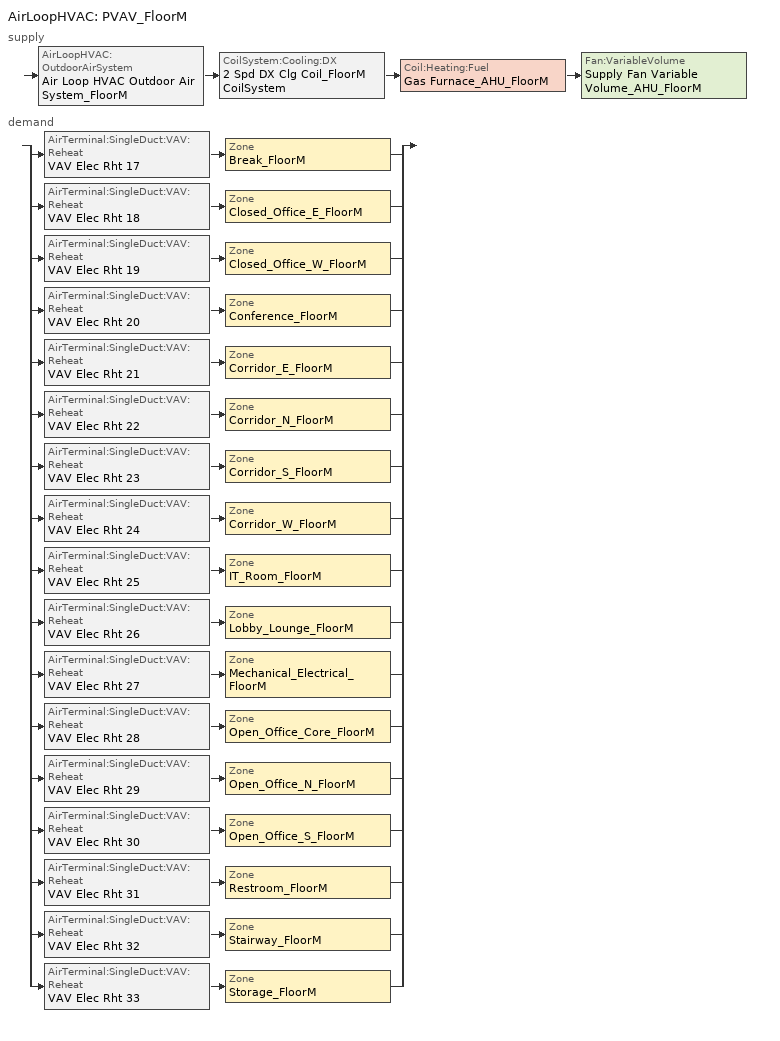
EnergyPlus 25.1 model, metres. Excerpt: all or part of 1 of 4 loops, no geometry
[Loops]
AirLoopHVAC 'PVAV_FloorM'
 supply: AirLoopHVAC:OutdoorAirSystem 'Air Loop HVAC Outdoor Air System_FloorM' > CoilSystem:Cooling:DX '2 Spd DX Clg Coil_FloorM CoilSystem' > Coil:Heating:Fuel 'Gas Furnace_AHU_FloorM' > Fan:VariableVolume 'Supply Fan Variable Volume_AHU_FloorM'
 demand: split
  | AirTerminal:SingleDuct:VAV:Reheat 'VAV Elec Rht 17' > Zone 'Break_FloorM'
  | AirTerminal:SingleDuct:VAV:Reheat 'VAV Elec Rht 18' > Zone 'Closed_Office_E_FloorM'
  | AirTerminal:SingleDuct:VAV:Reheat 'VAV Elec Rht 19' > Zone 'Closed_Office_W_FloorM'
  | AirTerminal:SingleDuct:VAV:Reheat 'VAV Elec Rht 20' > Zone 'Conference_FloorM'
  | AirTerminal:SingleDuct:VAV:Reheat 'VAV Elec Rht 21' > Zone 'Corridor_E_FloorM'
  | AirTerminal:SingleDuct:VAV:Reheat 'VAV Elec Rht 22' > Zone 'Corridor_N_FloorM'
  | AirTerminal:SingleDuct:VAV:Reheat 'VAV Elec Rht 23' > Zone 'Corridor_S_FloorM'
  | AirTerminal:SingleDuct:VAV:Reheat 'VAV Elec Rht 24' > Zone 'Corridor_W_FloorM'
  | AirTerminal:SingleDuct:VAV:Reheat 'VAV Elec Rht 25' > Zone 'IT_Room_FloorM'
  | AirTerminal:SingleDuct:VAV:Reheat 'VAV Elec Rht 26' > Zone 'Lobby_Lounge_FloorM'
  | AirTerminal:SingleDuct:VAV:Reheat 'VAV Elec Rht 27' > Zone 'Mechanical_Electrical_FloorM'
  | AirTerminal:SingleDuct:VAV:Reheat 'VAV Elec Rht 28' > Zone 'Open_Office_Core_FloorM'
  | AirTerminal:SingleDuct:VAV:Reheat 'VAV Elec Rht 29' > Zone 'Open_Office_N_FloorM'
  | AirTerminal:SingleDuct:VAV:Reheat 'VAV Elec Rht 30' > Zone 'Open_Office_S_FloorM'
  | AirTerminal:SingleDuct:VAV:Reheat 'VAV Elec Rht 31' > Zone 'Restroom_FloorM'
  | AirTerminal:SingleDuct:VAV:Reheat 'VAV Elec Rht 32' > Zone 'Stairway_FloorM'
  | AirTerminal:SingleDuct:VAV:Reheat 'VAV Elec Rht 33' > Zone 'Storage_FloorM'
[DesignSpecification:OutdoorAir] Outdoor Air Method=Maximum; Outdoor Air Flow per Person {m3/s-person}=0.00707921; Outdoor Air Flow per Zone Floor Area {m3/s-m2}=0.000762; Outdoor Air Flow per Zone {m3/s}=0; Outdoor Air Flow Air Changes per Hour {1/hr}=0; Outdoor Air Schedule=OfficeMediumOfficeHVACAvail
DSOA_Open_Office_Core_FloorM; DSOA_Open_Office_N_FloorM; DSOA_Closed_Office_W_FloorM; DSOA_Closed_Office_E_FloorM; DSOA_Open_Office_S_FloorM; DSOA_Conference_FloorM; DSOA_Lobby_Lounge_FloorM; DSOA_Storage_FloorM; DSOA_Mechanical_Electrical_FloorM; DSOA_IT_Room_FloorM; DSOA_Restroom_FloorM; DSOA_Break_FloorM; DSOA_Stairway_FloorM; DSOA_Corridor_W_FloorM; DSOA_Corridor_N_FloorM; DSOA_Corridor_E_FloorM; DSOA_Corridor_S_FloorM
[Sizing:Zone] Zone Cooling Design Supply Air Temperature Input Method=SupplyAirTemperature; Zone Cooling Design Supply Air Temperature {C}=14; Zone Cooling Design Supply Air Temperature Difference {deltaC}=11.11; Zone Heating Design Supply Air Temperature Input Method=SupplyAirTemperature; Zone Heating Design Supply Air Temperature {C}=40; Zone Heating Design Supply Air Temperature Difference {deltaC}=11.11; Zone Cooling Design Supply Air Humidity Ratio {kgWater/kgDryAir}=0.0085; Zone Heating Design Supply Air Humidity Ratio {kgWater/kgDryAir}=0.008; Cooling Design Air Flow Method=DesignDay; Cooling Design Air Flow Rate {m3/s}=0; Cooling Minimum Air Flow per Zone Floor Area {m3/s-m2}=0.000762; Cooling Minimum Air Flow {m3/s}=0; Cooling Minimum Air Flow Fraction=0; Heating Design Air Flow Method=DesignDay; Heating Design Air Flow Rate {m3/s}=0; Heating Maximum Air Flow per Zone Floor Area {m3/s-m2}=0.002032; Heating Maximum Air Flow {m3/s}=0.141576; Heating Maximum Air Flow Fraction=0.3; Account for Dedicated Outdoor Air System=No; Zone Load Sizing Method=Sensible Load Only No Latent Load; Zone Latent Cooling Design Supply Air Humidity Ratio Input Method=HumidityRatioDifference; Zone Cooling Design Supply Air Humidity Ratio Difference {kgWater/kgDryAir}=0.005; Zone Latent Heating Design Supply Air Humidity Ratio Input Method=HumidityRatioDifference; Zone Humidification Design Supply Air Humidity Ratio Difference {kgWater/kgDryAir}=0.005; Type of Space Sum to Use=Coincident
Name | Design Specification Outdoor Air Object
Break_FloorM | DSOA_Break_FloorM
Closed_Office_E_FloorM | DSOA_Closed_Office_E_FloorM
Closed_Office_W_FloorM | DSOA_Closed_Office_W_FloorM
Conference_FloorM | DSOA_Conference_FloorM
Corridor_E_FloorM | DSOA_Corridor_E_FloorM
Corridor_N_FloorM | DSOA_Corridor_N_FloorM
Corridor_S_FloorM | DSOA_Corridor_S_FloorM
Corridor_W_FloorM | DSOA_Corridor_W_FloorM
IT_Room_FloorM | DSOA_IT_Room_FloorM
Lobby_Lounge_FloorM | DSOA_Lobby_Lounge_FloorM
Mechanical_Electrical_FloorM | DSOA_Mechanical_Electrical_FloorM
Open_Office_Core_FloorM | DSOA_Open_Office_Core_FloorM
Open_Office_N_FloorM | DSOA_Open_Office_N_FloorM
Open_Office_S_FloorM | DSOA_Open_Office_S_FloorM
Restroom_FloorM | DSOA_Restroom_FloorM
Stairway_FloorM | DSOA_Stairway_FloorM
Storage_FloorM | DSOA_Storage_FloorM
[Sizing:System]
PVAV_FloorM: Type of Load to Size On=Sensible; Design Outdoor Air Flow Rate {m3/s}=Autosize; Central Heating Maximum System Air Flow Ratio=0.3; Preheat Design Temperature {C}=7; Preheat Design Humidity Ratio {kgWater/kgDryAir}=0.008; Precool Design Temperature {C}=12.8; Precool Design Humidity Ratio {kgWater/kgDryAir}=0.008; Central Cooling Design Supply Air Temperature {C}=12.8; Central Heating Design Supply Air Temperature {C}=12.8; Type of Zone Sum to Use=Coincident; 100% Outdoor Air in Cooling=No; 100% Outdoor Air in Heating=No; Central Cooling Design Supply Air Humidity Ratio {kgWater/kgDryAir}=0.0085; Central Heating Design Supply Air Humidity Ratio {kgWater/kgDryAir}=0.008; Cooling Supply Air Flow Rate Method=DesignDay; Cooling Supply Air Flow Rate {m3/s}=0; Cooling Supply Air Flow Rate Per Floor Area {m3/s-m2}=0.00996765; Cooling Fraction of Autosized Cooling Supply Air Flow Rate=1; Cooling Supply Air Flow Rate Per Unit Cooling Capacity {m3/s-W}=3.94755e-05; Heating Supply Air Flow Rate Method=DesignDay; Heating Supply Air Flow Rate {m3/s}=0; Heating Supply Air Flow Rate Per Floor Area {m3/s-m2}=0.00996765; Heating Fraction of Autosized Heating Supply Air Flow Rate=1; Heating Fraction of Autosized Cooling Supply Air Flow Rate=1; Heating Supply Air Flow Rate Per Unit Heating Capacity {m3/s-W}=3.15882e-05; System Outdoor Air Method=ZoneSum; Zone Maximum Outdoor Air Fraction=1; Cooling Design Capacity Method=CoolingDesignCapacity; Cooling Design Capacity {W}=Autosize; Cooling Design Capacity Per Floor Area {W/m2}=234.7; Fraction of Autosized Cooling Design Capacity=1; Heating Design Capacity Method=HeatingDesignCapacity; Heating Design Capacity {W}=Autosize; Heating Design Capacity Per Floor Area {W/m2}=157; Fraction of Autosized Heating Design Capacity=1; Central Cooling Capacity Control Method=OnOff; Occupant Diversity=Autosize
[AirTerminal:SingleDuct:VAV:Reheat] Availability Schedule=Always On Discrete; Maximum Air Flow Rate {m3/s}=Autosize; Zone Minimum Air Flow Input Method=Constant; Constant Minimum Air Flow Fraction=0.3; Fixed Minimum Air Flow Rate {m3/s}=Autosize; Maximum Hot Water or Steam Flow Rate {m3/s}=Autosize; Minimum Hot Water or Steam Flow Rate {m3/s}=0; Convergence Tolerance=0.001; Damper Heating Action=ReverseWithLimits; Maximum Flow per Zone Floor Area During Reheat {m3/s-m2}=Autocalculate; Maximum Flow Fraction During Reheat=0.5; Maximum Reheat Air Temperature {C}=35
Name | Reheat Coil
VAV Elec Rht 17 | VAV Elec Rht Coil 17
VAV Elec Rht 18 | VAV Elec Rht Coil 18
VAV Elec Rht 19 | VAV Elec Rht Coil 19
VAV Elec Rht 20 | VAV Elec Rht Coil 20
VAV Elec Rht 21 | VAV Elec Rht Coil 21
VAV Elec Rht 22 | VAV Elec Rht Coil 22
VAV Elec Rht 23 | VAV Elec Rht Coil 23
VAV Elec Rht 24 | VAV Elec Rht Coil 24
VAV Elec Rht 25 | VAV Elec Rht Coil 25
VAV Elec Rht 26 | VAV Elec Rht Coil 26
VAV Elec Rht 27 | VAV Elec Rht Coil 27
VAV Elec Rht 28 | VAV Elec Rht Coil 28
VAV Elec Rht 29 | VAV Elec Rht Coil 29
VAV Elec Rht 30 | VAV Elec Rht Coil 30
VAV Elec Rht 31 | VAV Elec Rht Coil 31
VAV Elec Rht 32 | VAV Elec Rht Coil 32
VAV Elec Rht 33 | VAV Elec Rht Coil 33
[Zone equipment]
Break_FloorM: VAV Elec Rht 17
Closed_Office_E_FloorM: VAV Elec Rht 18
Closed_Office_W_FloorM: VAV Elec Rht 19
Conference_FloorM: VAV Elec Rht 20
Corridor_E_FloorM: VAV Elec Rht 21
Corridor_N_FloorM: VAV Elec Rht 22
Corridor_S_FloorM: VAV Elec Rht 23
Corridor_W_FloorM: VAV Elec Rht 24
IT_Room_FloorM: VAV Elec Rht 25
Lobby_Lounge_FloorM: VAV Elec Rht 26
Mechanical_Electrical_FloorM: VAV Elec Rht 27
Open_Office_Core_FloorM: VAV Elec Rht 28
Open_Office_N_FloorM: VAV Elec Rht 29
Open_Office_S_FloorM: VAV Elec Rht 30
Restroom_FloorM: VAV Elec Rht 31, Zone Exhaust Fan 1
Stairway_FloorM: VAV Elec Rht 32
Storage_FloorM: VAV Elec Rht 33
[Fan:VariableVolume]
Supply Fan Variable Volume_AHU_FloorM: Availability Schedule=OfficeMediumOfficeHVACAvail; Fan Total Efficiency=0.59; Pressure Rise {Pa}=967.81; Maximum Flow Rate {m3/s}=AutoSize; Fan Power Minimum Flow Rate Input Method=FixedFlowRate; Fan Power Minimum Flow Fraction=0; Fan Power Minimum Air Flow Rate {m3/s}=0; Motor Efficiency=0.9; Motor In Airstream Fraction=1; Fan Power Coefficient 1=0.0407599; Fan Power Coefficient 2=0.088045; Fan Power Coefficient 3=-0.0729261; Fan Power Coefficient 4=0.94374; Fan Power Coefficient 5=0
[Fan:ZoneExhaust]
Zone Exhaust Fan 1: Availability Schedule=OfficeMediumOfficeHVACAvail; Fan Total Efficiency=0.65; Pressure Rise {Pa}=120; Maximum Flow Rate {m3/s}=0.0944; System Availability Manager Coupling Mode=Decoupled
[Coil:Cooling:DX:TwoSpeed]
2 Spd DX Clg Coil_FloorM: Availability Schedule=Always On Discrete; High Speed Gross Rated Total Cooling Capacity {W}=Autosize; High Speed Rated Sensible Heat Ratio=Autosize; High Speed Gross Rated Cooling COP {W/W}=3.3; High Speed Rated Air Flow Rate {m3/s}=Autosize; High Speed 2017 Rated Evaporator Fan Power Per Volume Flow Rate {W/(m3/s)}=773.3; High Speed 2023 Rated Evaporator Fan Power Per Volume Flow Rate {W/(m3/s)}=934.4; Unit Internal Static Air Pressure {Pa}=773.3; Total Cooling Capacity Function of Temperature Curve=OS:Curve:Biquadratic 25; Total Cooling Capacity Function of Flow Fraction Curve=OS:Curve:Quadratic 20; Energy Input Ratio Function of Temperature Curve=OS:Curve:Biquadratic 22; Energy Input Ratio Function of Flow Fraction Curve=OS:Curve:Quadratic 21; Part Load Fraction Correlation Curve=OS:Curve:Quadratic 22; Low Speed Gross Rated Total Cooling Capacity {W}=Autosize; Low Speed Gross Rated Sensible Heat Ratio=Autosize; Low Speed Gross Rated Cooling COP {W/W}=3.3; Low Speed Rated Air Flow Rate {m3/s}=Autosize; Low Speed 2017 Rated Evaporator Fan Power Per Volume Flow Rate {W/(m3/s)}=773.3; Low Speed 2023 Rated Evaporator Fan Power Per Volume Flow Rate {W/(m3/s)}=934.4; Low Speed Total Cooling Capacity Function of Temperature Curve=OS:Curve:Biquadratic 23; Low Speed Energy Input Ratio Function of Temperature Curve=OS:Curve:Biquadratic 24; Condenser Type=AirCooled; Minimum Outdoor Dry-Bulb Temperature for Compressor Operation {C}=-25; High Speed Evaporative Condenser Effectiveness=0; High Speed Evaporative Condenser Air Flow Rate {m3/s}=Autosize; High Speed Evaporative Condenser Pump Rated Power Consumption {W}=Autosize; Low Speed Evaporative Condenser Effectiveness=0; Low Speed Evaporative Condenser Air Flow Rate {m3/s}=Autosize; Low Speed Evaporative Condenser Pump Rated Power Consumption {W}=Autosize; Basin Heater Capacity {W/K}=10; Basin Heater Setpoint Temperature {C}=2
[Coil:Heating:Electric] Availability Schedule=Always On Discrete; Efficiency=1; Nominal Capacity {W}=Autosize
VAV Elec Rht Coil 17; VAV Elec Rht Coil 18; VAV Elec Rht Coil 19; VAV Elec Rht Coil 20; VAV Elec Rht Coil 21; VAV Elec Rht Coil 22; VAV Elec Rht Coil 23; VAV Elec Rht Coil 24; VAV Elec Rht Coil 25; VAV Elec Rht Coil 26; VAV Elec Rht Coil 27; VAV Elec Rht Coil 28; VAV Elec Rht Coil 29; VAV Elec Rht Coil 30; VAV Elec Rht Coil 31; VAV Elec Rht Coil 32; VAV Elec Rht Coil 33
[Coil:Heating:Fuel]
Gas Furnace_AHU_FloorM: Availability Schedule=Always On Discrete; Fuel Type=NaturalGas; Burner Efficiency=0.8; Nominal Capacity {W}=AutoSize; On Cycle Parasitic Electric Load {W}=0; Off Cycle Parasitic Fuel Load {W}=0
[CoilSystem:Cooling:DX]
2 Spd DX Clg Coil_FloorM CoilSystem: Availability Schedule=Always On Discrete; Cooling Coil=2 Spd DX Clg Coil_FloorM
[HeatExchanger:AirToAir:SensibleAndLatent]
ERV HX_FloorM: Availability Schedule=Always On Discrete; Nominal Supply Air Flow Rate {m3/s}=Autosize; Sensible Effectiveness at 100% Heating Air Flow=0.65; Latent Effectiveness at 100% Heating Air Flow=0; Sensible Effectiveness at 100% Cooling Air Flow=0.65; Latent Effectiveness at 100% Cooling Air Flow=0; Nominal Electric Power {W}=0; Supply Air Outlet Temperature Control=No; Heat Exchanger Type=Plate; Frost Control Type=None; Threshold Temperature {C}=1.7; Economizer Lockout=Yes; Sensible Effectiveness of Heating Air Flow Curve=ERV HX_SensHeatEff; Latent Effectiveness of Heating Air Flow Curve=ERV HX_LatHeatEff; Sensible Effectiveness of Cooling Air Flow Curve=ERV HX_SensCoolEff; Latent Effectiveness of Cooling Air Flow Curve=ERV HX_LatCoolEff
[Controller:OutdoorAir]
Controller Outdoor Air_FloorM: Minimum Outdoor Air Flow Rate {m3/s}=0; Maximum Outdoor Air Flow Rate {m3/s}=Autosize; Economizer Control Type=FixedDryBulb; Economizer Control Action Type=ModulateFlow; Economizer Maximum Limit Dry-Bulb Temperature {C}=23.8889; Economizer Maximum Limit Enthalpy {J/kg}=116300; Economizer Minimum Limit Dry-Bulb Temperature {C}=7.22222; Lockout Type=NoLockout; Minimum Limit Type=FixedMinimum; Minimum Outdoor Air Schedule=OfficeMediumOfficeHVACAvail; Maximum Fraction of Outdoor Air Schedule=OfficeMediumOfficeHVACAvail; Mechanical Ventilation Controller=Controller Mechanical Ventilation 3; High Humidity Control=No; High Humidity Outdoor Air Flow Ratio=1; Control High Indoor Humidity Based on Outdoor Humidity Ratio=Yes; Heat Recovery Bypass Control Type=BypassWhenWithinEconomizerLimits; Economizer Operation Staging=InterlockedWithMechanicalCooling
[Controller:MechanicalVentilation]
Controller Mechanical Ventilation 3: Availability Schedule=OfficeMediumOfficeHVACAvail; Demand Controlled Ventilation=Yes; System Outdoor Air Method=ZoneSum; Zone or ZoneList 1=Break_FloorM; Design Specification Outdoor Air Object Name 1=DSOA_Break_FloorM; Zone or ZoneList 2=Closed_Office_E_FloorM; Design Specification Outdoor Air Object Name 2=DSOA_Closed_Office_E_FloorM; Zone or ZoneList 3=Closed_Office_W_FloorM; Design Specification Outdoor Air Object Name 3=DSOA_Closed_Office_W_FloorM; Zone or ZoneList 4=Conference_FloorM; Design Specification Outdoor Air Object Name 4=DSOA_Conference_FloorM; Zone or ZoneList 5=Corridor_E_FloorM; Design Specification Outdoor Air Object Name 5=DSOA_Corridor_E_FloorM; Zone or ZoneList 6=Corridor_N_FloorM; Design Specification Outdoor Air Object Name 6=DSOA_Corridor_N_FloorM; Zone or ZoneList 7=Corridor_S_FloorM; Design Specification Outdoor Air Object Name 7=DSOA_Corridor_S_FloorM; Zone or ZoneList 8=Corridor_W_FloorM; Design Specification Outdoor Air Object Name 8=DSOA_Corridor_W_FloorM; Zone or ZoneList 9=IT_Room_FloorM; Design Specification Outdoor Air Object Name 9=DSOA_IT_Room_FloorM; Zone or ZoneList 10=Lobby_Lounge_FloorM; Design Specification Outdoor Air Object Name 10=DSOA_Lobby_Lounge_FloorM; Zone or ZoneList 11=Mechanical_Electrical_FloorM; Design Specification Outdoor Air Object Name 11=DSOA_Mechanical_Electrical_FloorM; Zone or ZoneList 12=Open_Office_Core_FloorM; Design Specification Outdoor Air Object Name 12=DSOA_Open_Office_Core_FloorM; Zone or ZoneList 13=Open_Office_N_FloorM; Design Specification Outdoor Air Object Name 13=DSOA_Open_Office_N_FloorM; Zone or ZoneList 14=Open_Office_S_FloorM; Design Specification Outdoor Air Object Name 14=DSOA_Open_Office_S_FloorM; Zone or ZoneList 15=Restroom_FloorM; Design Specification Outdoor Air Object Name 15=DSOA_Restroom_FloorM; Zone or ZoneList 16=Stairway_FloorM; Design Specification Outdoor Air Object Name 16=DSOA_Stairway_FloorM; Zone or ZoneList 17=Storage_FloorM; Design Specification Outdoor Air Object Name 17=DSOA_Storage_FloorM
[AirLoopHVAC]
PVAV_FloorM: Design Supply Air Flow Rate {m3/s}=AutoSize; Design Return Air Flow Fraction of Supply Air Flow=1
[SetpointManager:MixedAir] Control Variable=Temperature
Node 236 OS Default SPM; Node 114 OS Default SPM; Node 115 OS Default SPM; Node 116 OS Default SPM
[SetpointManager:Warmest]
Warmest Zone Supply Air Temp Reset 1: Control Variable=Temperature; HVAC Air Loop=PVAV_FloorM; Minimum Setpoint Temperature {C}=12.8; Maximum Setpoint Temperature {C}=15.6; Strategy=MaximumTemperature
[Schedule:Constant]
Always On Discrete: On Off Limits, 1
[Schedule:Day:Hourly]
OfficeMediumOfficeHVACAvailWD: OnOff, 0, 0, 0, 0, 0, 1, 1, 1, 1, 1, 1, 1, 1, 1, 1, 1, 1, 1, 1, 1, 1, 1, 1, 1
OfficeMediumOfficeHVACAvailSat; OfficeMediumOfficeHVACAvailSun: OnOff, 0, 0, 0, 0, 0, 0, 0, 0, 0, 0, 0, 0, 0, 0, 0, 0, 0, 0, 0, 0, 0, 0, 0, 0
[Schedule:Week:Daily]
OfficeMediumOfficeHVACAvailWk: OfficeMediumOfficeHVACAvailSun, OfficeMediumOfficeHVACAvailWD, OfficeMediumOfficeHVACAvailWD, OfficeMediumOfficeHVACAvailWD, OfficeMediumOfficeHVACAvailWD, OfficeMediumOfficeHVACAvailWD, OfficeMediumOfficeHVACAvailSat, OfficeMediumOfficeHVACAvailSun, OfficeMediumOfficeHVACAvailWD, OfficeMediumOfficeHVACAvailWD, OfficeMediumOfficeHVACAvailSun, OfficeMediumOfficeHVACAvailSun
[Schedule:Year]
OfficeMediumOfficeHVACAvail: OnOff, OfficeMediumOfficeHVACAvailWk, 1, 1, 12, 31
[Curve:Quadratic]
Name | Coefficient1 Constant | Coefficient2 x | Coefficient3 x**2 | Minimum Value of x | Maximum Value of x
OS:Curve:Quadratic 20 | 0.77136 | 0.34053 | -0.11088 | 0.75918 | 1.13877
OS:Curve:Quadratic 21 | 1.2055 | -0.32953 | 0.12308 | 0.75918 | 1.13877
OS:Curve:Quadratic 22 | 0.771 | 0.229 | 0 | 0 | 1
[Curve:Biquadratic] Minimum Value of x=17; Maximum Value of x=22; Minimum Value of y=13; Maximum Value of y=46
Name | Coefficient1 Constant | Coefficient2 x | Coefficient3 x**2 | Coefficient4 y | Coefficient5 y**2 | Coefficient6 x*y
OS:Curve:Biquadratic 25; OS:Curve:Biquadratic 23 | 0.42415 | 0.04426 | -0.00042 | 0.00333 | -8e-05 | -0.00021
OS:Curve:Biquadratic 22; OS:Curve:Biquadratic 24 | 1.23649 | -0.02431 | 0.00057 | -0.01434 | 0.00063 | -0.00038
[Table:IndependentVariable]
ERV HX_IndependentVariable: Linear, Linear, 0, 10, Dimensionless, 0.75, 1
[Table:IndependentVariableList]
ERV HX_SensHeatEff Independent Variable List; ERV HX_LatHeatEff Independent Variable List; ERV HX_SensCoolEff Independent Variable List; ERV HX_LatCoolEff Independent Variable List: ERV HX_IndependentVariable
[Table:Lookup]
ERV HX_SensHeatEff: ERV HX_SensHeatEff Independent Variable List, DivisorOnly, 0.76, 0, 10, Dimensionless, 0.81, 0.76
ERV HX_LatHeatEff: ERV HX_LatHeatEff Independent Variable List, DivisorOnly, 0.68, 0, 10, Dimensionless, 0.73, 0.68
ERV HX_SensCoolEff: ERV HX_SensCoolEff Independent Variable List, DivisorOnly, 0.76, 0, 10, Dimensionless, 0.81, 0.76
ERV HX_LatCoolEff: ERV HX_LatCoolEff Independent Variable List, DivisorOnly, 0.68, 0, 10, Dimensionless, 0.73, 0.68
